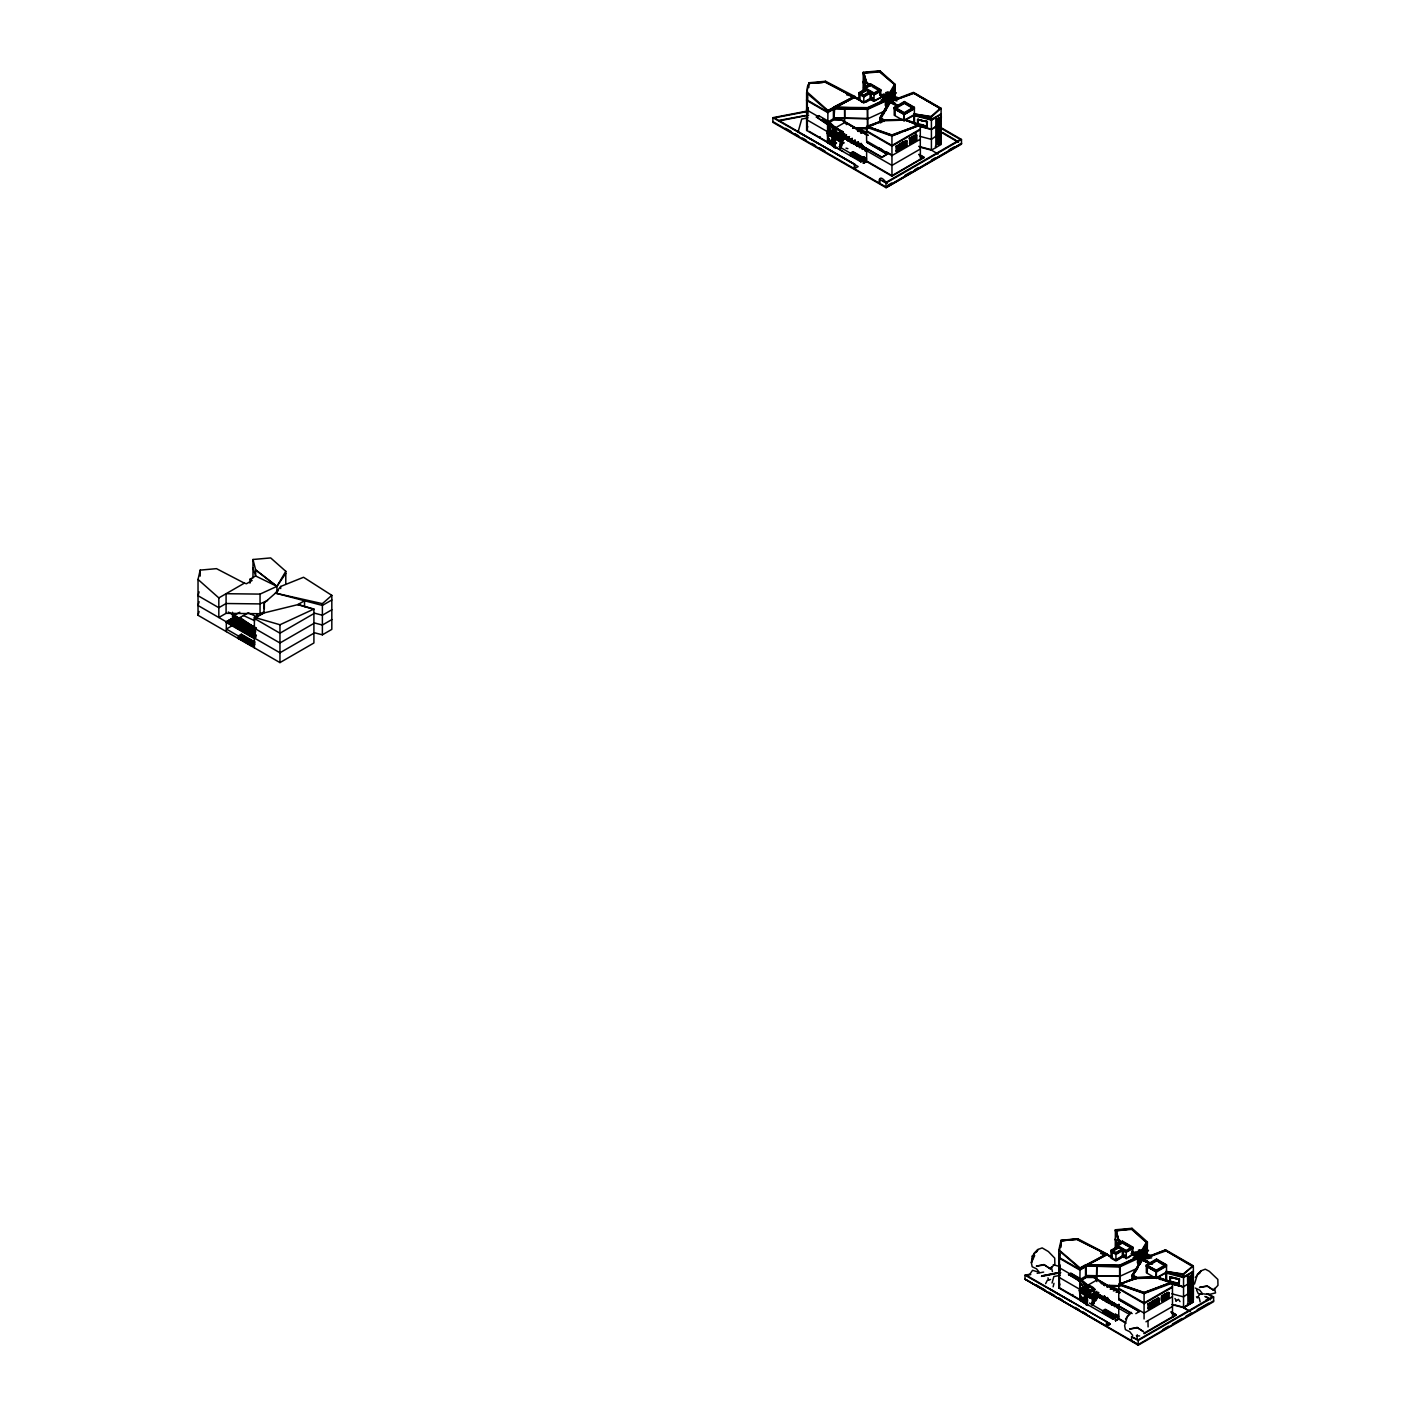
<?xml version="1.0" encoding="UTF-8"?>
<svg xmlns="http://www.w3.org/2000/svg" width="1416" height="1416" viewBox="0 0 1416 1416"><rect width="100%" height="100%" fill="white"/><g stroke="black" fill="none" stroke-linecap="round" stroke-linejoin="round"><path stroke-width="1.5" d="M807.722 115.74L806.571 119.652L827.74 131.865L827.74 124.042M870.203 98.447L870.203 92.571L874.008 94.854L880.717 90.978L874.115 94.801L870.787 92.89L870.787 99.421L874.115 101.332L880.717 97.509L874.115 100.678L870.203 98.447L863.795 102.147L860.008 99.97L860.008 94.093L866.344 90.447M1059.858 1273.25L1058.708 1277.161L1079.877 1289.374L1079.877 1281.533M1107.047 1285.586L1119.613 1285.746L1119.613 1266.47L1086.072 1266.081L1119.879 1266.86M1119.844 1284.17L1119.879 1265.55L1138.287 1257.107L1119.879 1266.205L1086.196 1265.815L1079.895 1269.444L1058.743 1257.231L1059.858 1253.302M1127.862 1257.886L1132.853 1254.364L1126.251 1258.169L1122.339 1255.957L1115.932 1259.656M890.027 95.615L888.54 92.022L885.62 92.642L888.699 97.474M844.945 135.405L846.414 138.272L844.75 135.847M1097.081 1293.551C1099.028 1295.251 1096.267 1295.445 1098.71 1292.613M1119.613 1276.258L1086.001 1275.497M1146.447 1255.178L1146.447 1245.372M835.316 134.201C830.236 153.388 835.759 137.582 833.582 130.555L834.413 132.803M1087.169 1300.207L1085.187 1301.357L1087.276 1303.499L1084.691 1302.065L1086.692 1285.321L1079.435 1278.967L1081.806 1280.188M886.115 110.377L867.707 118.82L833.865 117.988M1086.001 1275.816L1119.844 1276.329L1136.411 1268.718M1086.107 1275.551L1086.072 1266.081M278.085 590.844L264.332 602.88L263.872 612.969L254.384 618.438L279.961 633.2L313.909 613.588M834.98 135.104L832.75 136.52L833.334 143.689L833.776 134.715L833.759 136.131M835.493 143.653L834.838 135.741M1084.992 1299.605L1083.86 1300.26L1084.603 1293.852L1085.47 1301.18L1086.267 1291.498M1147.385 1260.877L1145.456 1260.7L1142.659 1256.93L1143.951 1257.886M840.201 145.264L840.024 145.706A2.089 1.204 60 0 0 840.184 146.733A2.195 1.274 60 0 0 840.679 147.636L840.29 147.848A2.195 1.274 60 0 1 839.812 146.981L840.927 146.291A2.089 1.204 60 0 1 840.732 145.388L840.839 145.14M1091.754 1303.481L1091.966 1302.986A9.859 5.699 60 0 0 1092.108 1298.207A6.319 3.646 60 0 1 1087.276 1294.808L1086.886 1295.038A6.372 3.682 60 0 1 1092.533 1298.295L1094.055 1297.428A6.372 3.682 60 0 0 1092.887 1295.976L1091.4 1295.764L1091.878 1296.684A6.018 3.487 60 0 1 1092.745 1297.764A5.593 3.221 60 0 1 1092.232 1297.87L1092.178 1297.87A6.089 3.522 60 0 1 1090.178 1297.215M1092.161 1303.198L1092.338 1302.755A9.859 5.699 60 0 0 1092.479 1297.994A6.071 3.505 60 0 0 1093.294 1297.87A6.372 3.682 60 0 0 1092.125 1296.419L1089.718 1290.365L1090.833 1290.383M1137.03 1338.686L1137.278 1334.775M835.617 135.228L833.334 136.927M835.865 139.175L835.936 135.21M1087.01 1293.073L1087.771 1290.631M831.121 134.396L831.493 134.184A6.036 3.487 60 0 1 833.068 135.918A6.089 3.522 60 0 1 828.679 133.812L828.643 133.741A5.965 3.451 60 0 1 828.077 133.033L827.51 133.352A5.593 3.221 60 0 0 828.059 134.078A6.036 3.487 60 0 0 832.519 136.237L832.484 143.193L833.617 142.556M818.926 116.979L806.571 109.864L807.049 106.2L807.031 112.961L807.97 107.846M1059.858 1264.736L1059.823 1270.541L1058.885 1266.453M807.669 100.394L807.704 97.155M808.023 110.129L806.996 109.545L807.35 106.802M807.262 107.439L808.023 113.563M1086.514 1275.745L1079.877 1279.568L1058.708 1267.355L1059.133 1263.709L1059.487 1269.993M1059.858 1268.205L1060.159 1271.055M831.511 142.68L832.484 136.449L834.75 135.139M833.351 137.901L831.723 142.768M830.006 140.113L830.732 141.211M830.608 141.423L829.971 140.963M833.794 145.6L834.927 146.113L832.661 144.255L834.998 145.866M1082.603 1298.737L1082.231 1297.799L1082.231 1298.684M1082.461 1299.091L1083.028 1297.729M1084.798 1301.747L1086.886 1302.755L1086.656 1303.853M892.54 94.43L892.806 92.695L889.991 92.465L889.407 95.279M1144.677 1251.939L1144.96 1250.186L1142.128 1249.974L1141.544 1252.788M833.705 136.396L833.617 143.848M840.679 147.636L841.033 146.379A21.399 12.355 60 0 0 841.547 139.193L837.582 132.856L840.431 133.529L842.856 131.989L835.298 127.387L833.971 130.396L834.927 131.883M1087.063 1289.392L1086.107 1287.905L1087.453 1284.878C1097.719 1287.799 1094.657 1292.489 1090.993 1290.401M1086.019 1288.259L1086.497 1285.87M1085.47 1301.18L1086.992 1293.127L1085.24 1293.445A6.036 3.487 60 0 0 1083.594 1291.658L1083.063 1292.012M890.682 96.89L892.682 92.323L895 92.819M889.407 99.085L885.053 101.368M298.086 604.455L313.909 609.057L313.909 642.988L279.961 662.6L198.028 615.287L198.028 579.463L200.187 570.117L216.489 568.648L244.384 583.144L246.472 583.746L252.136 580.471L249.977 579.232L249.977 583.162M833.422 145.919L806.624 130.449L806.607 92.907L808.961 82.765L825.599 81.278L855.193 96.66L834.059 108.306L867.743 108.696L886.15 100.253L895.266 84.447L879.867 70.8L863.282 72.287L863.105 91.562M1102.639 1313.358L1102.639 1310.738L1105.294 1309.216L1115.436 1315.075L1115.472 1320.703L1118.109 1319.181L1118.109 1315.924L1115.666 1314.508L1113.029 1316.03L1113.029 1319.287L1058.761 1287.94L1058.743 1250.417L1061.097 1240.257L1077.735 1238.77L1107.33 1254.151L1086.196 1265.815M1061.681 1240.717L1077.665 1239.283L1061.681 1240.717L1059.451 1250.346L1080.072 1267.957L1079.877 1279.568M1053.132 1286.825L1053.964 1283.321M808.819 87.597L808.961 82.765M806.607 92.907L827.918 111.121M825.599 81.278C816.359 86.588 805.598 77.03 807.456 92.305L827.918 110.448L827.758 131.918M833.759 107.085L854.06 96.607L827.918 110.448M806.607 99.722L827.758 111.953L855.193 96.66M863.902 73.26L866.592 82.606L863.902 73.26L879.531 71.862L894.487 84.464L879.672 71.313L863.14 72.835L865.99 86.872M865.99 82.765L863.282 72.287M870.309 85.916L866.734 82.057M879.531 71.862L879.867 70.8M885.903 99.368L894.487 84.464M895.266 84.447L895.089 97.262L896.647 98.394L896.877 100.943L890.221 98.925L895.071 97.315M1060.956 1247.248L1061.097 1240.257M1058.743 1250.417L1080.054 1268.63L1086.338 1265.001L1079.895 1269.178M1060.956 1240.805L1077.735 1238.77M1079.912 1268.506L1106.197 1254.098L1077.505 1239.832M1146.429 1256.647L1142.659 1256.558L1149.013 1258.452L1148.783 1255.886L1147.208 1254.806L1147.402 1241.956L1132.004 1228.309L1115.419 1229.778L1115.242 1249.054M1116.038 1230.77L1131.809 1228.822L1146.482 1242.505L1131.667 1229.371L1116.038 1230.77L1118.728 1240.115L1116.197 1230.221M1118.127 1244.381L1118.268 1239.726L1115.419 1229.778M1131.667 1229.371L1132.004 1228.309M1141.756 1257.797L1142.004 1256.895L1137.668 1259.32L1137.384 1262.771L1139.367 1260.541M199.107 591.87L198.028 595.693L218.825 607.712L226.082 603.517L260.048 603.906L267.553 600.472M199.107 601.676L198.028 605.499L279.961 652.794L313.909 633.2M198.028 615.287L199.107 611.482M807.704 95.81L806.571 100.377L827.758 112.59L837.688 106.855M807.297 109.722L807.917 107.492M806.624 130.449L807.722 126.52M1059.858 1253.957L1058.708 1257.886L1079.895 1270.099L1089.824 1264.364M1059.433 1267.232L1059.398 1264.93M1058.761 1287.94L1059.858 1284.029M1052.053 1283.055L1053.858 1276.559L1060.212 1275.338M841.547 139.193L842.29 138.626A21.399 12.355 60 0 1 841.794 145.936L840.29 147.848M1092.426 1305.357L1093.931 1303.446A21.399 12.355 60 0 0 1094.444 1296.26L1093.683 1296.702A21.399 12.355 60 0 1 1093.187 1303.87L1092.426 1305.357A2.195 1.274 60 0 1 1091.948 1304.49L1093.931 1303.481M1127.525 1315.907L1124.623 1325.624L1125.401 1329.624L1129.773 1331.73L1132.694 1335.394M1194.502 1284.029L1197.423 1274.329L1201.104 1270.789L1205.282 1269.196L1209.282 1271.285L1217.831 1279.427L1217.972 1285.339L1213.477 1290.153L1207.476 1286.241L1199.476 1287.427L1207.052 1285.87L1213.477 1290.153L1214.503 1288.401L1215.547 1292.914L1209.494 1294.383M829.263 130.361L829.298 132.449A6.177 3.558 60 0 0 827.953 132.75L827.192 133.175A6.071 3.505 60 0 0 827.988 134.219L828.024 134.272A6.372 3.682 60 0 0 832.856 136.449L832.75 136.52A6.372 3.682 60 0 0 827.192 133.175M1081.541 1289.764L1080.797 1288.171M890.876 97.315L893.266 92.872L896.363 92.801L889.089 100.076L892.009 101.74L892.505 99.067M1141.42 1256.912L1144.146 1259.231L1144.889 1258.187L1144.659 1256.558L1142.146 1256.682L1134.871 1252.027L1137.685 1251.779L1141.845 1256.718L1134.145 1254.169M886.788 103.864L886.965 106.572M1138.924 1261.373L1139.101 1264.081M835.192 134.06L835.635 133.122M1197.228 1297.941L1199.83 1294.135L1202.095 1293.764M890.204 100.961L888.505 104.448M890.027 98.058L888.735 98.607M1142.163 1255.55L1140.889 1256.098M834.98 133.741L836.856 132.785M1087.116 1291.233L1089.028 1290.295M830.006 140.626L830.378 141.175M1081.93 1298.012L1082.992 1298.012M1082.16 1297.941L1082.408 1297.251M1034.671 1255.514L1031.397 1262.718L1032.158 1266.736L1036.547 1268.842L1039.45 1272.506M1086.338 1292.365L1085.753 1294.472L1088.019 1293.286L1088.019 1296.667M887.212 103.032L885.248 105.28L885.513 101.828L889.036 99.74M1029.768 1274.312L1032.547 1270.311L1037.308 1271.763M1045.645 1283.639L1047.362 1280.294L1050.601 1279.48M891.673 96.766L892.204 95.739M895.248 103.368L891.036 101.049M276.934 592.242L276.934 586.366L285.784 571.303L270.686 557.922L252.986 559.497L252.986 577.905M1081.523 1289.799L1081.01 1290.224A6.319 3.646 60 0 1 1085.364 1293.746A6.319 3.646 60 0 1 1080.497 1291.498M1139.243 1254.523L1146.624 1241.956M1139.561 1255.302L1147.402 1241.956M1142.765 1250.133L1147.243 1242.505M879.885 122.785L879.885 117.687L889.425 101.492L889.956 102.43L880.646 117.599L884.54 120.484L880.575 122.785M889.956 101.775L879.885 118.997L884.062 121.422M880.646 118.891L889.938 103.12M1036.317 1252.293L1037.981 1249.478L1042.158 1247.903L1048.371 1251.549L1054.708 1258.116L1054.849 1264.028L1050.353 1268.842L1044.353 1264.93L1036.353 1266.134L1043.928 1264.559L1050.353 1268.842L1051.38 1267.09L1052.424 1271.603M1132.021 1280.294L1132.021 1275.197L1142.092 1259.284L1132.782 1275.745L1142.092 1259.284M1151.65 1257.851L1141.562 1259.656L1149.066 1263.444L1141.42 1259.107L1165.651 1249.885L1141.562 1259.656L1132.021 1275.851L1136.198 1278.259L1156.872 1277.604L1170.501 1282.33M1134.145 1272.896L1141.314 1261.426L1142.092 1257.089L1139.19 1258.93L1138.942 1261.532L1140.659 1261.957M1135.88 1271.143L1137.951 1267.639M1140.022 1264.134L1142.075 1260.612M1199.44 1273.603L1201.104 1270.789L1195.387 1277.427M829.015 132.52L828.891 132.697A6.319 3.646 60 0 1 833.227 136.237A6.319 3.646 60 0 1 828.36 134.007M828.519 140.414L828.537 140.396A2.195 1.274 60 0 1 828.041 140.733L828.838 138.52M836.024 148.096L832.289 145.919L828.891 140.202A2.195 1.274 60 0 1 828.413 140.52L828.059 138.874A21.47 12.39 60 0 1 827.528 131.069L828.095 130.732M1080.656 1297.923L1080.673 1297.888A2.195 1.274 60 0 1 1080.178 1298.242L1080.762 1296.047A21.47 12.39 60 0 1 1080.32 1293.605M883.265 114.13L884.274 112.926M894.806 94.058L892.168 97.562M198.028 579.463L218.825 597.906L218.825 617.5L226.082 613.323L226.082 593.711L260.048 594.101L276.934 586.366L285.784 573.409M891.036 92.677L893.213 89.474M891.744 92.04L895.107 87.119M891.726 92.695L895.107 87.774M1142.765 1251.195L1147.243 1244.629M1142.747 1251.85L1147.243 1245.284M1143.119 1255.372L1142.411 1256.364L1142.004 1255.266M889.938 98.996L882.734 94.518L883.85 93.987C890.806 96.058 891.549 105.758 887.23 92.394L889.053 93.173L890.699 97.686M1140.694 1258.647L1142.128 1257.532M331.822 599.977L322.388 605.428L275.465 593.127L280.704 586.454L303.537 577.268L331.822 595.357L331.822 629.377L322.388 634.828L314.458 632.757M917.55 119.581L927.356 121.634L927.02 127.281L917.55 124.803L917.55 119.581L927.356 121.634M918.524 119.227L917.904 119.988L927.268 121.511M917.55 124.803L927.356 126.856M927.268 126.095L917.904 124.573L918.524 123.794M1179.404 1279.02L1170.041 1277.497L1170.66 1276.719L1169.687 1282.294L1170.005 1276.648L1179.493 1279.126L1179.156 1284.79L1171.581 1282.79M1171.793 1282.524L1179.404 1283.586L1170.66 1281.303M1175.74 1301.18L1178.448 1299.339L1180.006 1301.587M1145.225 1253.833C1152.553 1248.204 1140.464 1248.841 1142.5 1256.311L1144.305 1255.054M1125.508 1319.004L1131.225 1312.367M1144.978 1255.443L1146.287 1253.107M833.599 131.723L832.891 129.653L834.555 127.812L842.095 132.414L836.962 135.263M882.664 95.651L885.089 94.66L888.08 96.253M1134.8 1253.16L1138.747 1252.717L1141.809 1256.788L1139.933 1254.965L1136.889 1254.753L1134.375 1256.788L1134.995 1258.523L1142.075 1256.488L1136.181 1257.797M833.263 143.936L832.962 145.228L834.183 145.37M914.205 113.988L931.091 116.466L940.153 108.43L913.338 92.943L940.153 108.43M920.294 149.016L920.312 125.493L904.736 120.094L884.062 120.767L879.885 118.342L889.283 101.616L913.497 92.376L941.091 108.306L931.25 117.015L913.709 113.899L914.028 123.086M1166.341 1271.497L1183.227 1273.975L1192.449 1266.47L1165.474 1250.452L1193.369 1266.347L1193.387 1299.817M1165.651 1249.885L1193.228 1265.798L1183.387 1274.524L1165.846 1271.409L1166.005 1280.56M322.388 634.828L322.388 603.659L331.822 595.357M1151.668 1256.311L1148.093 1256.381M1142.783 1255.479L1140.942 1255.55M830.608 140.662L830.413 140.892M891.815 98.801L895.832 96.907L898.983 98.04M881.018 100.235L883.283 98.66M1133.154 1257.744L1136.906 1255.903M881.761 96.872L883.85 96.359L889.655 99.297L889.106 97.757M891.797 98.677L894.133 95.615M1140.039 1249.939C1145.243 1252.187 1141.013 1260.806 1139.367 1249.903L1142.075 1252.116L1142.022 1256.328L1138.34 1250.186M841.865 132.29C838.785 130.644 846.91 131.228 840.591 133.617L881.92 157.477L887.248 154.078L866.61 142.166L887.248 154.397M1087.877 1290.454L1085.01 1287.091L1086.692 1285.321L1094.993 1289.48L1089.099 1292.773M940.012 117.723L937.091 119.422L940.295 118.537L939.144 117.9L939.162 142.078L940.578 142.874L940.012 117.723L940.012 142.556L937.091 144.255L936.896 119.298M937.374 119.581L939.728 118.218L939.728 142.397L937.374 143.759L937.357 119.581M940.578 118.059L937.658 119.741L937.091 144.255M939.711 118.218L937.197 119.563L937.941 144.078L940.295 142.715L940.295 118.537M937.658 144.574L940.578 142.874M1192.431 1276.046L1192.431 1300.224L1190.077 1301.587L1188.927 1276.754L1189.033 1300.985L1191.458 1299.587L1191.387 1275.444L1188.927 1276.754L1189.794 1302.083L1189.794 1277.25L1192.715 1275.551L1189.228 1276.931L1192.431 1276.046L1191.281 1275.391M1191.865 1275.71L1189.511 1277.09L1191.847 1275.727L1192.715 1300.384L1192.219 1271.922M1191.706 1299.764L1189.086 1300.844L1191.298 1299.569M1189.228 1301.747L1192.148 1300.047L1192.148 1275.232M1189.794 1302.083L1192.715 1300.384M903.78 120.749L903.78 114.218L914.382 107.988L904.381 102.111L895.16 108.076L904.205 113.315L914.382 107.333L904.381 101.563L894.222 107.439L894.222 115.262L901.868 119.652M1166.518 1272.665L1166.518 1264.824L1156.518 1259.054L1146.358 1264.93L1146.358 1272.772L1155.916 1278.259L1156.376 1271.444M864.627 88.801L863.618 87.562L870.327 83.686L880.717 89.686L880.717 97.509M874.008 93.013L879.761 89.686L870.327 84.872L864.557 87.562L874.008 93.013L874.115 101.332L870.787 99.403M865.636 88.234L870.309 85.544M827.528 133.352A6.036 3.487 60 0 1 828.413 133.299L828.502 133.316A5.593 3.221 60 0 1 829.05 133.44A6.036 3.487 60 0 1 832.484 136.237L830.873 130.148L827.44 124.537L816.43 116.944L818.696 115.634L828.041 121.033L835.298 127.387M816.43 117.263L818.696 115.634M808.819 83.314L825.528 81.792L858.91 99.97L858.893 92.783L865.778 88.801L865.778 90.111L858.893 94.093L863.795 96.925L871.265 92.606L871.229 99.155L865.636 102.377M827.776 110.997L834.201 107.492M859.831 92.783L863.795 95.084L869.743 91.633L863.795 95.722L859.831 92.783L865.778 89.35L858.893 93.438L863.795 96.27L870.681 92.288M859.831 93.438L865.778 90.005L869.743 92.288M862.149 102.518C859.813 99.067 841.246 89.173 863.795 102.802L870.663 98.819M880.717 89.686L874.008 93.668L863.618 87.562M827.74 122.077L834.36 118.236M867.831 134.927L841.387 119.652L834.059 119.634L829.086 122.838L827.581 121.316M834.059 119.634L841.387 119.988L867.849 135.263M844.697 118.201L844.644 108.696L844.697 122.13M835.298 127.953L845.264 122.218M834.36 128.36L834.732 132.821M828.466 133.086L830.006 132.077A6.372 3.682 60 0 0 829.05 132.219M828.502 133.316L829.103 132.998A5.806 3.345 60 0 0 828.095 133.033M831.475 131.67L833.475 129.653M829.05 133.44L829.617 133.122A6.036 3.487 60 0 0 829.139 132.998M833.989 131.564L834.944 130.75M833.812 129.653L834.36 132.343L835.033 130.962M839.954 131.511L840.75 131.086M828.059 138.874L828.625 138.556A21.47 12.39 60 0 1 828.271 136.715M835.865 135.794L833.617 137.104L834.36 144.29L836.626 142.998L833.882 144.68M828.041 140.733L829.475 139.848M840.626 138.255L840.679 138.414A6.372 3.682 60 0 1 841.9 139.936L840.396 140.803A6.372 3.682 60 0 0 834.75 137.529L835.121 137.317A6.372 3.682 60 0 1 839.458 138.98L839.546 139.051A6.018 3.487 60 0 1 840.608 140.273A5.593 3.221 60 0 1 840.095 140.361L840.095 140.361M827.581 123.457L827.581 142.768L827.758 136.219M852.609 128.237L854.326 127.794M842.361 134.573L842.821 140.078L842.361 134.573L844.237 133.476L844.325 139.122M836.768 137.848L837.316 137.529A6.018 3.487 60 0 0 835.635 137.387L835.051 137.706A6.018 3.487 60 0 1 838.608 138.98A5.699 3.292 60 0 1 840.042 140.591M842.821 134.839L844.715 133.759M838.006 138.892L837.883 138.202A5.947 3.434 60 0 1 838.821 138.892M839.741 139.193L840.396 137.618L839.989 138.91A6.372 3.682 60 0 1 841.157 140.361A6.071 3.505 60 0 1 835.918 137.547M838.626 138.998L839.192 138.662A5.699 3.292 60 0 1 839.582 139.034M846.432 134.874C842.821 135.352 846.591 139.653 842.361 139.795M839.015 139.352L840.75 138.467M844.75 136.148L846.573 135.104M904.381 102.218L894.222 108.076L904.205 113.846M895.16 108.076L904.381 102.766L913.444 107.333L904.205 112.66L895.16 107.439M839.653 140.927L841.122 140.06A6.372 3.682 60 0 0 841.9 139.936M841.83 140.626L845.122 138.715L858.043 146.184M844.998 139.104L849.37 136.573M845.264 139.246L849.494 136.803M834.36 146.113L835.369 145.653M834.183 147.653L837.157 147.441M841.069 144.644L844.202 142.821L841.37 141.193M852.308 138.272L847.918 140.786L852.237 138.609M839.989 145.795L840.219 145.246A9.859 5.699 60 0 0 840.343 140.485M884.54 119.829L868.557 126.52M850.857 142.485L855.052 140.078M851.051 142.379L849.423 140.237L851.122 142.644L855.175 140.308M904.205 114.501L914.382 108.643L904.381 102.872L904.381 101.563M914.382 108.643L904.24 114.484L894.222 108.731L903.78 114.218M853.795 144.184L856.698 142.503M852.556 141.812L854.06 144.326L858.202 141.936M856.733 145.866L861.105 143.352M856.999 146.025L861.229 143.582M914.488 124.714L914.488 115.245L904.736 120.094L913.851 114.838L931.409 119.422L941.233 113.758M859.654 147.565L862.556 145.901L861.176 143.618L862.698 145.813M853.14 154.326L850.503 155.849L850.503 153.247L853.14 151.724L863.282 157.565L863.53 163.318L866.362 161.689L866.362 158.415L863.53 156.787L860.698 158.415L860.698 161.689L866.362 158.415M859.937 147.724L862.698 146.131M852.821 152.238C884.681 170.062 832.449 140.662 861.264 157.442M860.893 157.99L852.821 152.556M852.06 153.317L862.202 159.512L852.432 153.105M851.689 153.866L861.831 160.043L852.06 153.654M851.299 154.415L861.441 160.592L851.689 154.202M850.928 154.964L861.07 161.141L851.299 154.733M850.928 155.282L861.07 161.141M862.592 149.264L865.3 147.689M862.857 149.423L865.636 147.813L866.769 150.238L865.725 150.857M865.318 150.839L863.972 148.786L865.795 151.105L867.088 150.362M863.282 157.565L866.309 159.088M862.202 159.176L862.964 158.096M913.851 115.493L931.409 120.077L935.852 117.51L935.87 147.565L935.357 146.308M940.737 127.475L961.482 139.458L961.517 144.149L886.08 187.691L772.906 122.36L772.87 117.67L854.892 164.38L854.892 168.292M931.409 120.077L941.233 114.413M863.335 163.212L865.972 161.689L865.972 158.415L863.335 159.937L866.362 161.689M827.581 142.768L860.893 161.796L863.53 160.273L865.972 161.689M920.312 129.086L891.956 145.459L866.61 130.838M920.312 129.741L891.956 146.113L866.61 131.493M906.541 141.299L903.107 142.078L906.541 141.299L906.541 145.866L903.107 146.662M915.533 133.847L915.568 139.618L912.966 140.963L916.4 140.166L916.4 135.6L915.373 134.998L912.966 136.379L913.143 142.379L910.169 144.096L909.408 138.432L911.815 137.051L912.86 137.653L912.86 142.219L909.408 143.016L912.01 141.671L911.815 137.051M896.753 151.848L896.753 146.609L899.726 144.91L896.204 146.326L896.753 151.848L899.726 150.131L899.709 144.202M902.753 142.503L902.753 147.724L899.78 149.441L903.32 148.061L902.753 142.503L899.638 144.131L899.443 149.972L895.992 150.751M903.16 142.113L906.824 140.803L906.824 146.025L903.851 147.742L906.258 145.706L906.258 140.467M909.461 138.467L913.143 137.157L910.169 138.874L910.169 144.096M913.019 136.414L916.683 135.104L916.683 140.326L913.727 142.042L916.134 140.007L916.01 133.582M896.275 146.397L898.877 145.069M899.868 144.326L902.47 142.998L902.47 147.565L900.01 148.928L900.01 144.361M903.373 142.308L905.975 140.963L905.975 145.529L903.532 146.892M903.32 142.821L900.346 144.538L900.346 149.777M906.824 140.803L903.851 142.52L903.851 147.742M916.683 135.104L913.727 136.821L913.727 142.042M895.992 146.184L899.443 145.388L898.399 144.786L898.452 149.388L896.204 150.698M900.629 144.715L903.036 143.317L903.036 147.883L900.629 149.282L899.585 148.68L902.187 147.335L902.045 142.751L899.585 144.113L900.629 144.715L900.629 149.282M909.408 138.432L912.86 137.653M912.966 136.379L916.4 135.6M838.768 132.467L881.92 157.141L887.248 154.078M918.683 126.13L931.409 129.546L935.357 127.033M931.374 129.546L936.79 125.794M941.215 123.882C936.879 127.174 944.1 117.015 940.082 114.413M909.833 143.264L912.293 141.901L912.24 137.299L909.692 138.662L909.886 143.281M913.391 141.211L915.851 139.848L915.798 135.246L913.249 136.609L913.444 141.228M896.186 151.512L899.16 149.795L899.16 144.574M909.603 143.777L912.577 142.06L912.577 136.839M920.312 139.228L891.921 155.601L866.592 140.963L866.61 126.484L884.062 120.006L904.736 119.351L920.312 124.75L891.956 136.024L866.61 127.245M941.091 108.306L941.215 133.688L939.144 134.237M936.808 143.441L939.481 142.202M937.268 143.706L939.728 142.397M879.991 178.876C880.079 192.381 875.849 169.247 886.027 182.363L960.349 139.458L941.233 128.413M935.852 146.91L936.79 146.361M939.162 144.998L940.065 143.476M919.727 147.087L931.409 150.149L941.251 144.432L941.251 133.688M919.427 159.796L891.974 175.637L867.565 161.548M923.675 157.548L891.974 176.186L866.627 161.548L866.627 150.769L891.974 165.406L920.365 148.999L920.365 159.796L923.675 157.548L919.48 155.353M879.442 179.195L886.027 183.018L961.482 139.458M887.938 185.177L891.744 182.983M905.09 175.283L910.807 171.973M914.612 169.778L918.435 167.566M931.763 159.866L935.569 157.672M948.915 149.972L954.632 146.68M772.87 121.599L886.08 187.054L961.482 143.37M886.08 187.691L961.517 143.494M249.977 579.232L255.641 575.976L276.934 586.366L255.641 569.887L252.986 559.497M218.825 597.906L244.384 583.144M232.472 616.438L239.8 612.208M226.224 621.801L235.852 616.226L235.852 622.261M236.791 617.907L236.985 624.562L236.985 618.013M236.95 619.305L248.189 612.809L257.588 617.146M231.994 624.775L240.331 619.96M231.941 625.075L240.331 620.297M240.561 620.084L240.755 626.739L240.844 619.925M235.852 623.571L226.365 629.04L238.348 635.961L241.375 634.226L254.579 641.855L254.579 644.634M241.782 620.474L241.977 627.111M243.587 621.836L243.871 628.208M244.773 622.19L236.419 627.66L244.826 622.226M236.419 627.341L244.826 622.562M240.844 626.456L240.331 619.642L231.994 625.111M246.225 623.359L246.402 629.996L246.402 623.465M247.446 623.73L247.358 630.545L247.446 625.925M240.915 629.925L249.517 624.934L249.517 631.465L249.057 624.987M249.322 625.465L240.915 629.607L249.269 624.792L249.234 631.642M245.552 629.182L245.552 622.651M252.154 626.456L252.066 633.271L252.473 628.846M239.109 638.138L241.003 634.775L254.207 642.386M240.242 636.51L241.375 634.226M254.243 634.191L253.747 627.376L245.411 632.191L254.243 627.66M238.348 635.961L238.348 638.581L240.242 635.855L253.446 643.484L253.446 642.51M245.464 632.881L253.818 628.067L235.852 617.695L227.498 621.854L254.384 637.377L255.73 636.616L228.843 621.075M238.738 638.368L239.109 637.483L251.942 645.324M250.278 631.908L250.278 625.376M254.384 647.838L254.384 617.341L263.872 612.969L297.767 604.65L304.529 600.756L304.529 606.632M251.216 632.456C250.986 609.34 251.004 650.192 251.411 628.208M255.499 631.625L249.959 635.483M249.906 635.111L255.499 631.943L233.038 618.987M249.906 635.448L255.499 631.554L233.038 618.65M254.986 634.634L254.898 628.368M254.384 637.713L255.73 636.935L228.896 621.376L236.313 617.305L236.313 621.677M254.579 641.855L251.57 643.59L251.57 646.209L254.579 644.457M254.579 642.014L251.871 643.59L254.384 645.059M253.818 642.28L253.446 643.147L240.242 635.536M252.703 644.245L253.075 642.722M254.384 617.341L279.961 624.757L313.909 609.057M331.822 609.783L322.388 615.234L314.458 613.146M313.909 623.394L279.961 642.988L254.384 628.244M331.822 619.589L322.388 625.022L314.458 622.952M1116.764 1246.31L1115.755 1245.053L1122.463 1241.177L1132.853 1247.177L1132.853 1255.018M1116.693 1245.053L1122.463 1241.726L1131.897 1247.177L1122.463 1242.381L1116.693 1245.053L1126.145 1250.505L1131.897 1247.177M1122.463 1241.832L1115.755 1245.708L1126.145 1251.709L1132.853 1247.832M1117.773 1245.744L1122.446 1243.036L1131.897 1248.487M1080.532 1279.303L1077.629 1280.011L1068.567 1274.435L1070.832 1273.143L1080.178 1278.542L1087.453 1284.878M1068.567 1274.772L1070.832 1273.462L1080.461 1279.232M1080.072 1267.957L1085.895 1264.577M1111.029 1257.479L1111.029 1250.293L1117.914 1246.31L1117.914 1247.62M1113.737 1250.682L1118.481 1247.938M1115.932 1252.576L1121.879 1249.142L1117.914 1247.514L1111.967 1250.293L1115.932 1252.576L1115.932 1260.311L1122.923 1256.257M1111.047 1256.806L1111.011 1258.116L1115.914 1260.948L1121.507 1257.727M1122.817 1249.797L1115.932 1253.78L1111.029 1250.947L1117.914 1246.859L1121.879 1249.142M1111.047 1257.461L1106.693 1254.311L1115.932 1260.311M1132.853 1247.177L1126.145 1251.16L1115.755 1245.053M1122.676 1250.363L1126.145 1252.363L1132.853 1248.487M1080.443 1278.772L1081.488 1279.834L1086.196 1277.126L1093.524 1277.161L1119.967 1292.419M1081.47 1280.188L1086.196 1277.462L1093.524 1277.48L1119.985 1292.755L1097.188 1279.834M1087.453 1285.445L1097.4 1279.71M1079.328 1290.684A6.372 3.682 60 0 1 1084.992 1293.941A6.372 3.682 60 0 1 1080.16 1291.781L1080.125 1291.711A6.071 3.505 60 0 1 1079.346 1290.684L1080.089 1290.242A6.177 3.558 60 0 1 1081.311 1290.135L1080.603 1290.578M1079.647 1290.861L1080.213 1290.525A5.806 3.345 60 0 1 1081.205 1290.489L1081.24 1290.507A6.036 3.487 60 0 1 1081.753 1290.613L1081.187 1290.949A5.593 3.221 60 0 0 1080.638 1290.826A6.036 3.487 60 0 0 1079.665 1290.861A5.593 3.221 60 0 0 1080.213 1291.569A6.036 3.487 60 0 0 1084.656 1293.746L1086.886 1292.649M1081.169 1289.994L1082.302 1289.339M1084.886 1293.87L1083.559 1289.02L1086.284 1287.799L1087.169 1289.321M1080.125 1291.711L1080.868 1291.286A6.089 3.522 60 0 0 1082.532 1292.808M1086.019 1288.879L1087.099 1288.259L1086.692 1285.321L1089.01 1289.374M1086.125 1289.056L1087.169 1288.454M1086.497 1289.71L1087.541 1289.109M1086.497 1285.427L1087.665 1289.162L1086.497 1289.834L1085.718 1288.047M1080.55 1298.012L1080.762 1296.047M1092.851 1288.578L1094.922 1289.445L1083.665 1282.949M1099.86 1281.48L1104.622 1285.498M1085.47 1294.436L1086.975 1293.569L1087.63 1301.145L1085.93 1302.224M1088.161 1305.587L1083.842 1302.738L1081.24 1296.985M1080.178 1298.242L1081.063 1297.676A2.195 1.274 60 0 1 1080.744 1297.959M1087.223 1295.215A6.018 3.487 60 0 1 1090.745 1296.49A5.699 3.292 60 0 1 1091.152 1296.861L1091.24 1296.95A5.664 3.275 60 0 1 1092.214 1298.136A5.965 3.451 60 0 1 1087.276 1295.251L1087.754 1294.897A6.089 3.522 60 0 0 1089.63 1296.844M1079.718 1293.835L1079.895 1300.153M1088.904 1295.357L1089.47 1295.021A6.018 3.487 60 0 0 1087.789 1294.897M1090.763 1296.49L1091.329 1296.171A5.699 3.292 60 0 1 1091.718 1296.525A6.372 3.682 60 0 0 1087.258 1294.826M1093.152 1296.047L1091.382 1296.844M1097.046 1293.268L1098.568 1292.383M1084.621 1300.72L1085.753 1300.065M1087.134 1303.375L1084.745 1301.994L1086.886 1300.72M1156.359 1272.01L1146.358 1266.24L1156.518 1260.258L1165.58 1264.824L1156.518 1259.603L1146.358 1265.585L1156.359 1271.356L1166.518 1265.479L1156.518 1259.709M1091.754 1298.437L1093.258 1297.569A10.054 5.806 60 0 1 1093.24 1301.853M1150.996 1264.116L1156.518 1260.913M1094.497 1297.304L1094.497 1292.065L1094.497 1297.304L1096.851 1296.49L1096.851 1291.25M1093.966 1298.118L1097.258 1296.224L1110.409 1303.8M1085.098 1302.72L1086.391 1303.003M1097.135 1296.596L1099.843 1295.038M1110.303 1289.003L1112.144 1288.79M1097.4 1296.755L1100.303 1295.074L1101.489 1297.481M1110.427 1289.233L1111.861 1288.401M1086.32 1305.163L1087.258 1304.614L1079.718 1300.26M1093.205 1302.136L1096.338 1300.331L1093.506 1298.684M1105.843 1298.348L1104.515 1296.029L1100.25 1298.189M1113.365 1290.914L1115.082 1290.489M1118.746 1298.472L1118.746 1284.737L1136.676 1277.993L1136.198 1278.913L1132.021 1276.506M1091.736 1303.517L1092.125 1303.304A2.089 1.204 60 0 0 1092.32 1304.242A2.195 1.274 60 0 0 1092.816 1305.127M1107.365 1297.463L1103.188 1299.888M1116.162 1292.383L1117.135 1291.87M1147.296 1265.585L1156.359 1270.152L1165.58 1264.824M1166.518 1264.824L1156.359 1270.807L1146.358 1264.93M1156.376 1271.993L1166.518 1266.134M1106.126 1301.57L1108.834 1300.012L1107.454 1297.729M1106.197 1301.835L1108.958 1300.242L1110.286 1302.561M1111.772 1301.711L1108.87 1303.375L1107.436 1301.127M1111.843 1301.959L1113.365 1304.171L1111.932 1301.906L1108.392 1303.109M1111.808 1305.074L1114.693 1303.393M1111.33 1304.791L1114.835 1303.623L1115.967 1306.048M1104.958 1309.729L1115.1 1315.588M1104.586 1310.278L1114.728 1316.455L1104.958 1310.065M1104.197 1310.827L1114.339 1317.004L1104.586 1310.614M1103.825 1311.375L1113.967 1317.553L1104.197 1311.145M1103.453 1311.906L1113.595 1318.101L1103.825 1311.694M1103.064 1312.791L1113.206 1318.632L1103.453 1312.243M1117.383 1308.083L1116.109 1306.278L1119.242 1304.472M1115.666 1314.278L1112.834 1315.924L1112.834 1319.181L1118.498 1315.924L1115.666 1314.278L1115.472 1320.703M1115.436 1315.075L1118.445 1316.597M1193.369 1271.249L1183.546 1276.931L1166.005 1272.329L1156.872 1277.604L1166.625 1272.736L1166.625 1280.312M1193.369 1271.904L1183.546 1277.586L1166.005 1272.984M1213.618 1300.879L1138.216 1344.545L1025.007 1279.091L1025.007 1275.179L1107.029 1321.871L1107.029 1325.801M1113.595 1318.101L1103.064 1312.455M1118.109 1315.924L1115.666 1317.553M1172.448 1286.595L1144.093 1302.968L1118.746 1288.348M1172.448 1287.25L1144.093 1303.623L1118.746 1288.985M1115.666 1320.809L1118.498 1319.181M1151.934 1301.764L1155.456 1300.331L1155.456 1305.552L1152.482 1307.269L1151.916 1301.711L1154.182 1300.242M1161.545 1295.941L1164.996 1295.144L1164.996 1299.729L1162.589 1301.109L1161.545 1300.507L1161.545 1295.941L1164.996 1295.144M1148.341 1303.835L1151.863 1302.401L1151.863 1307.623L1148.323 1309.021L1148.323 1303.8L1148.606 1308.526L1151.013 1307.145L1151.013 1302.561L1150.96 1307.11L1148.411 1308.048M1155.456 1299.729L1158.961 1298.295L1158.961 1303.534L1156.005 1305.251L1158.394 1303.198L1158.394 1297.976M1161.757 1296.082L1165.28 1294.667L1165.28 1299.888C1160.217 1305.605 1159.793 1293.64 1165.28 1294.667M1168.837 1292.613L1165.315 1294.047L1168.837 1292.613L1168.837 1297.835L1165.297 1299.215M1148.606 1304.012L1151.863 1302.401M1155.456 1300.331L1152.199 1301.941L1152.199 1306.455M1155.704 1299.906L1158.961 1298.295M1149.172 1304.278L1151.58 1302.897L1148.146 1303.676L1149.172 1304.278L1149.172 1308.862L1148.146 1308.26M1151.739 1301.605L1155.173 1300.826L1155.173 1305.393L1152.766 1306.773L1151.739 1306.189L1154.235 1304.791L1154.129 1300.224L1155.173 1300.826M1155.244 1299.587L1158.677 1298.791L1158.677 1303.357L1155.722 1304.419M1165.102 1293.888L1168.554 1293.091L1168.554 1297.676L1166.147 1299.056L1167.988 1297.339L1167.935 1292.737M1135.827 1313.623L1139.384 1311.57L1118.746 1299.658L1139.384 1311.57M1193.352 1281.392L1191.281 1281.94L1192.785 1281.71M1148.341 1308.189L1150.642 1306.862M1161.545 1300.507L1164.058 1299.127L1165.28 1299.888M1152.128 1306.225L1154.5 1304.968L1154.394 1300.561L1154.606 1305.074L1152.146 1306.419M1155.633 1304.189L1158.005 1302.932L1158.076 1298.437M1164.306 1299.304L1161.669 1300.384M1165.598 1298.561L1167.864 1297.251L1167.864 1292.897M1155.668 1304.402L1158.111 1303.039L1157.916 1298.525M1148.323 1309.021L1151.297 1307.304L1151.297 1302.083M1151.916 1306.95L1154.89 1305.233L1154.89 1299.994M1161.74 1301.269L1164.713 1299.552L1164.713 1294.33M1149.172 1308.862L1151.58 1307.464M1172.448 1296.72L1144.075 1313.092L1118.728 1298.472M1193.387 1291.197L1191.281 1291.728M1145.951 1321.801L1172.501 1306.508M1189.405 1301.198L1191.865 1299.906M1138.216 1344.545L1131.614 1340.74L1131.579 1336.704L1138.181 1339.855L1212.485 1296.95L1206.751 1293.64M1174.997 1304.986L1183.404 1307.18L1188.006 1305.074L1187.528 1274.736M1187.971 1304.419L1192.254 1301.977M1171.864 1304.578L1183.546 1307.641L1193.387 1301.923M1190.148 1311.57L1183.546 1307.747L1193.387 1301.977M1171.616 1312.862L1176.271 1315.11L1144.11 1333.677M1144.11 1333.146L1171.563 1317.287M1131.579 1336.704L1138.181 1340.51L1213.618 1296.95L1213.654 1301.64L1138.216 1345.2L1025.042 1279.214L1106.515 1326.243L1110.286 1324.066L1106.462 1326.119L1106.462 1322.208M1162.943 1329.482L1168.66 1326.172M1172.466 1323.978L1182.006 1318.473M1185.812 1316.278L1191.529 1312.968M1197.246 1309.676L1208.68 1303.074M845.069 122.661L846.609 124.608M847.724 123.971L848.273 124.519M850.91 125.829L851.211 126.201M856.521 129.051L858.344 131.387M857.264 129.493L858.167 131.493M859.459 130.75L861.282 133.086M847.706 137.529L849.476 139.901M860.202 131.175L861.105 133.192M847.458 140.52L848.379 140.839L844.91 136.078M862.379 132.449L862.946 132.98M851.087 139.281L852.414 141.582M850.379 142.219L851.122 142.644M865.318 134.131L865.884 134.679M853.317 143.901L854.06 144.326M855.211 143.352L853.706 141.157L855.352 143.281M855.158 143.706L856.715 145.653M856.645 142.839L857.972 145.158M856.91 145.76L855.299 143.618M859.76 144.131L858.114 141.989M858.415 145.211L859.193 147.299M862.822 146.043L864.149 148.361M865.442 147.937L867.088 150.061M865.052 150.68L865.795 151.105M1100.143 1281.852L1101.683 1283.799M1103.524 1283.604L1104.427 1285.604M1105.719 1284.861L1107.56 1287.197M1106.462 1285.285L1107.365 1287.303M1108.657 1286.56L1109.206 1287.091M1098.816 1295.941L1100.515 1298.348L1099.595 1298.012M1099.86 1298.171L1098.639 1296.047M1101.63 1297.392L1100.108 1295.18M1101.436 1297.817L1102.976 1299.764L1101.56 1297.729M1102.905 1296.967L1104.232 1299.268M1106.038 1298.242L1104.392 1296.1M1104.374 1299.499L1105.914 1301.446L1104.498 1299.428M1118.021 1292.171L1117.259 1291.941M1109.1 1300.171L1107.312 1297.799M1110.551 1302.702L1108.781 1300.348M1113.171 1304.596L1114.711 1306.543M1114.64 1303.729L1116.162 1305.941L1117.773 1305.021M1114.923 1306.649L1113.295 1304.508M1117.578 1305.428L1119.224 1307.552L1117.72 1305.357M1145.155 1255.337L1147.969 1254.417L1151.12 1255.55M833.953 118.378L834.767 107.28L867.512 107.651L882.026 100.996M854.556 96.801L859.37 99.049M1086.196 1266.47L1086.904 1264.771L1119.649 1265.161L1134.163 1258.505M1106.693 1254.311L1111.507 1256.541M834.059 108.041L855.052 97.191L846.591 94.766M1085.753 1265.125L1107.33 1254.151M1086.196 1265.532L1107.188 1254.7L1077.576 1239.319M846.025 148.167L847.865 148.645M881.672 101.687L888.115 98.943L892.151 99.368M1133.809 1259.178L1134.995 1258.612M1143.969 1256.346L1141.42 1256.505M886.115 108.483L886.15 99.598L867.743 108.041L834.059 107.651M882.026 101.651L867.512 108.306L834.767 107.28M886.15 100.908L867.707 109.351L833.935 108.572L867.477 108.961L867.477 126.272M226.082 613.323L260.048 613.712L263.801 611.995M1086.904 1264.771L1119.649 1265.815L1132.358 1259.992M1119.844 1266.86L1138.287 1258.399M1142.358 1256.435L1147.208 1254.806M941.233 108.837L913.656 92.925L889.425 102.147L896.93 105.952M898.399 105.563L890.575 101.616L913.479 93.491M1152.5 1264.045L1142.712 1259.125L1165.616 1251.001M889.921 134.98L867.53 126.467L884.345 120.236L904.452 119.581L919.391 125.511L904.452 119.581M867.548 127.228L884.345 120.236M867.53 126.467L891.938 134.945L919.373 124.767M920.312 124.75L891.938 135.281L866.61 126.484M893.921 134.963L899.797 132.785M903.709 131.334L917.426 126.236M1172.448 1283.002L1144.093 1293.534L1118.746 1284.737L1136.198 1277.515L1156.872 1276.843L1172.448 1282.259L1172.501 1317.287L1175.333 1315.004M1171.528 1283.02L1156.607 1277.834L1136.499 1278.489L1119.667 1283.976L1136.499 1277.728L1156.589 1277.09L1171.51 1282.259L1144.093 1293.197L1121.72 1285.427M1119.667 1283.976L1144.093 1292.436L1171.51 1282.259M1172.448 1282.259L1144.075 1292.773L1118.746 1283.993M226.365 631.66L226.277 621.748L235.852 616.332L256.455 628.35L228.295 612.031M884.044 100.288L889.584 99.81L884.77 98.412M888.646 99.138L889.62 99.155L887.779 97.474L884.752 97.262L882.239 99.279L882.858 101.032M772.87 117.67L807.031 111.103M808.642 111.28L774.357 117.882L854.892 164.38M779.278 120.36L804.943 115.546M778.641 120.962L808.642 115.192M808.076 117.829L801.721 119.05L798.111 131.9L858.149 166.557L854.361 168.734L854.326 164.698M1025.007 1275.179L1029.273 1274.347M1030.777 1274.559L1026.494 1275.373L1110.286 1323.907L1106.533 1321.889M1037.202 1273.32L1043.645 1272.081M1042.088 1275.816L1059.168 1272.524L1042.123 1275.922M1041.486 1276.4L1060.779 1272.701M1053.256 1264.736L1058.265 1266.116M1131.862 1228.84L1115.277 1230.327L1118.127 1240.274M889.956 99.58L887.478 100.306L886.735 103.386L887.761 104.837M1083.966 1288.401L1085.753 1293.286M894.841 98.323L896.664 98.27M833.935 118.059L867.477 118.431M852.821 128.059L867.477 128.237L863.123 128.13M855.052 128.484L867.707 128.626M1086.196 1265.161L1119.879 1265.55M1107.188 1285.976L1119.844 1286.117M884.044 95.084L885.319 95.438M832.148 130.892L833.617 135.794M1138.482 1251.514L1140.73 1252.7M856.591 128.29L867.477 128.573M1108.728 1285.463L1119.613 1285.746M1108.728 1285.799L1119.613 1286.064M1136.358 1335.748L1139.615 1335.978M895.956 98.872L898.434 99.173M807.368 109.952L807.97 111.156M1059.858 1254.665L1060.159 1257.426M1058.902 1266.683L1059.858 1268.063M841.122 140.06L841.157 140.06A10.054 5.806 60 0 1 841.263 143.582M1206.255 1294.171L1202.573 1293.799L1199.671 1290.135L1195.281 1288.029M1202.042 1294.277L1198.237 1293.587L1196.591 1290.047M913.851 114.448L931.409 117.563L931.409 150.255M1166.005 1271.957L1183.546 1275.073L1183.546 1307.747M833.139 130.29L834.555 127.812L827.298 121.475M1196.449 1296.808L1199.175 1297.711L1200.131 1301.923M275.465 593.127L322.388 603.659M917.603 116.041L921.515 117.068M920.258 124.254L923.763 125.174M926.984 126.431L918.241 124.148L918.241 119.581L926.984 121.864L927.02 127.281M918.683 125.812L931.232 129.086M919.674 136.29L931.409 139.37L936.79 135.6M918.683 146.379L931.268 149.689M1169.687 1277.073L1179.156 1279.551M1179.121 1283.94L1170.377 1281.657L1170.377 1277.073L1179.121 1279.374L1179.156 1284.79M1170.005 1281.887L1179.493 1284.365M1170.82 1283.303L1183.369 1286.914L1171.811 1283.993M1170.82 1283.639L1183.369 1286.914L1188.927 1283.303M1171.811 1293.799L1183.546 1296.861L1188.927 1293.091M1090.869 1289.958L1132.18 1313.57M1100.851 1252.877L1107.188 1254.7M1100.816 1253.532L1107.188 1255.355L1107.188 1254.045M297.767 604.65L313.573 609.252M1092.391 1289.091L1094.196 1289.888M890.522 99.049L891.832 99.545M1174.944 1298.472L1176.501 1300.72M841.936 131.865L842.856 132.308L827.758 123.599M1094.072 1289.374L1094.993 1289.817L1083.665 1283.268M890.115 99.297L891.726 99.987M834.36 132.343L835.741 132.945L834.36 127.918M857.087 127.9L866.486 132.237M243.464 615.535L254.756 620.739M1109.224 1285.392L1118.622 1289.728M890.717 102.164L896.594 105.12M889.283 101.616L898.682 106.342M1142.854 1259.674L1150.677 1263.603M1141.42 1259.107L1150.819 1263.833M1141.562 1259.656L1149.084 1263.444M825.369 82.323L853.901 97.155M1138.287 1257.762L1137.791 1256.842L1138.252 1265.993M1145.456 1257.992L1142.252 1256.788L1143.686 1252.753L1145.402 1250.363L1148.5 1250.31L1142.252 1256.647L1142.606 1258.222M1131.03 1253.709L1136.482 1256.735M845.051 122.325L867.725 135.334M845.051 138.715L858.273 146.308M1146.358 1266.24L1155.916 1271.727M913.444 108.643L904.381 103.403L895.16 108.731L895.16 115.262M872.203 86.624L877.867 89.898M942.613 132.484L955.853 140.219M941.233 132.343L958.437 142.273M894.222 107.439L904.205 113.209M858.893 92.783L863.795 95.615L870.681 91.633L870.663 99.474M879.885 117.687L884.54 120.484M915.356 139.529L916.683 140.326M931.409 150.096L938.012 154.061M911.798 141.582L913.143 142.379M903.036 143.317L901.992 142.715L901.992 147.299L903.32 148.061M905.497 145.228L906.824 146.025M918.984 154.309L924.135 157.282M918.984 154.627L924.135 157.601M920.099 155.813L923.675 157.884M898.381 149.317L899.726 150.131M896.275 150.538L898.877 149.636L898.47 145.016L898.664 149.494M886.292 151.795L890.08 153.972M878.787 147.795L882.54 149.954M886.292 152.132L890.045 154.291M822.448 119.015L825.971 121.05M816.43 116.944L826.537 123.528M829.652 124.36L842.856 131.989M863.53 156.999L865.972 158.415M852.432 152.786L860.893 157.654M839.051 146.627L850.503 153.247M809.138 131.369L831.741 144.432M835.157 146.892L842.856 151.37M883.23 181.071L887.23 183.372M785.597 128.29L791.208 131.529M794.96 133.688L798.695 135.847M802.447 138.025L806.2 140.184M811.81 143.423L815.563 145.583M819.298 147.742L824.926 150.999M254.756 627.713L235.852 617.04L226.365 622.509L254.384 638.687M235.852 617.376L253.96 627.819M234.454 617.854L255.429 629.89M234.454 618.173L255.429 630.226M255.429 630.545L234.507 617.818M255.499 632.209L233.109 618.633M231.64 619.801L254.101 632.368M231.64 619.465L254.101 632.687M255.712 634.917L230.242 620.279L255.712 635.572M230.242 620.597L256.367 635.43M226.277 621.748L254.384 637.979L255.73 637.253L228.896 621.058M254.207 642.067L241.003 635.094M240.614 634.987L253.818 642.616M240.614 635.306L253.818 642.935M253.818 643.926L239.87 636.067L251.181 643.271M239.87 636.404L253.075 644.032M239.481 636.616L254.384 645.218M239.481 636.952L252.703 644.563L239.109 637.165M238.738 637.713L252.703 645.554L252.703 642.935M251.942 645.979L238.348 638.244L252.314 645.767L252.314 643.147M1191.546 1275.887L1191.369 1299.534M1163.191 1264.223L1156.518 1260.364L1156.518 1259.054M1158.341 1261.957L1163.757 1265.09M1122.463 1242.487L1127.649 1245.496L1122.446 1242.505L1122.463 1241.177M1207.954 1293.693L1213.618 1296.95M1206.078 1296.525L1209.883 1298.808M1204.839 1296.454L1210.574 1299.764M1126.251 1258.824L1126.251 1252.293L1122.339 1250.08L1122.339 1255.957M1123.879 1255.372L1123.985 1257.656M1111.029 1250.293L1115.932 1253.125L1122.817 1249.142L1122.8 1256.983M1160.341 1279.604L1156.872 1276.843M1111.029 1251.602L1115.932 1254.434L1123.401 1250.116L1123.366 1256.647M1167.51 1292.507L1168.554 1293.091M1132.782 1275.09L1136.676 1277.338M1132.021 1275.197L1136.676 1277.993M1167.492 1292.666L1167.704 1297.127M1167.492 1297.038L1168.837 1297.835M1183.546 1307.605L1190.148 1311.411M1158.677 1298.791L1157.651 1298.189L1157.686 1302.791M1157.633 1302.72L1158.961 1303.534M1171.12 1311.8L1176.271 1314.791M1171.12 1312.136L1176.271 1315.11M1154.111 1304.755L1155.456 1305.552M1151.863 1307.623L1150.518 1306.826L1150.518 1302.472M1068.567 1274.435L1077.912 1279.852M1130.287 1312.809L1092.727 1290.79M1118.728 1308.26L1129.632 1314.544M1119.702 1319.057L1125.348 1322.314M1126.003 1323.234L1118.764 1319.057L1118.728 1304.348M1089.276 1303.021L1102.639 1310.738M1059.433 1287.799L1087.453 1303.977M1072.762 1302.401L1050.247 1289.25M1035.857 1284.701L1045.22 1290.118M1048.973 1292.277L1054.584 1295.516M1058.336 1297.676L1062.071 1299.853M1075.187 1307.41L1078.939 1309.57M1082.691 1311.747L1086.426 1313.906M841.175 135.794L840.661 138.361M1093.152 1293.428L1093.152 1296.472M1092.975 1293.534L1092.798 1295.852M1097.258 1296.224L1110.179 1303.693M844.29 135.281L867.282 151.388M841.44 137.21L842.29 138.626M840.697 137.635L841.458 138.733M828.572 130.608L829.44 132.06M240.065 617.5L254.207 627.412M235.392 620.19L254.845 633.819M1096.427 1292.79L1117.649 1307.658M1093.577 1294.702L1094.444 1296.153M1092.833 1295.144L1093.683 1296.596M1081.275 1287.781L1082.143 1289.268M256.314 570.489L276.934 586.366M836.874 131.865L834.555 127.812L834.838 130.945L836.449 132.201M1086.692 1285.746L1088.585 1289.71M1137.455 1252.93L1138.411 1253.744M879.814 93.438L886.062 98.819M879.672 93.987L884.664 98.306M879.849 94.819L884.575 98.89L879.619 94.624M1131.95 1250.947L1136.641 1254.983M1131.809 1251.478L1136.8 1255.797M1131.756 1252.133L1136.659 1256.346M1131.986 1252.328L1136.712 1256.399M866.132 82.217L869.99 85.633M1118.87 1239.566L1122.587 1242.859M1118.268 1239.726L1121.207 1242.31M837.617 139.087L837.015 138.095M1089.771 1296.613L1089.134 1295.516M827.404 121.581L829.564 123.068M827.44 121.617L828.909 123.121M1078.142 1280.046L1079.611 1281.586M1077.859 1280.223L1079.505 1281.462M829.829 134.555L829.298 133.653M1082.036 1292.135L1081.417 1291.073M1080.762 1279.834L1082.815 1281.993M826.944 123.493L828.431 125.281M1081.045 1280.152L1082.939 1282.17M836.095 133.122L839.299 138.29M1088.249 1290.613L1091.417 1295.746M832.891 129.653L829.192 122.962L830.236 123.918M829.599 123.103L830.395 124.466M1079.806 1281.816L1081.116 1283.533L1079.576 1282.029M1081.753 1280.967L1084.957 1284.896M828.59 125.493L829.794 127.953M830.537 124.307L828.077 121.068L825.493 122.183M830.927 124.272L832.201 126.236M1082.691 1282.188L1085.275 1286.896M1081.169 1283.622L1082.443 1285.71M1081.045 1284.029L1082.691 1286.206M831.086 125.475L832.219 127.387M1083.913 1289.126L1083.559 1289.02M833.882 130.502L834.732 131.989M1086.78 1289.905L1085.913 1287.958M862.645 146.149L864.025 148.45M859.707 144.467L861.087 146.751M856.769 142.768L858.149 145.052M850.91 139.387L852.29 141.671M852.361 141.919L853.777 143.954M850.839 142.255L847.83 137.759M847.972 137.688L849.352 139.972M845.228 135.883L846.556 138.202M1105.985 1298.578L1107.365 1300.862M1103.046 1296.879L1104.427 1299.162M1097.17 1293.498L1098.551 1295.782M829.9 128.148L832.75 136.467M832.466 126.714L833.316 128.413M1084.426 1285.038L1085.364 1285.728M1082.674 1286.153L1083.683 1288.418L1082.62 1286.79M863.14 81.438L865.282 87.049M863.105 82.093L865.282 87.703M1115.277 1238.929L1117.419 1244.558M1115.242 1239.584L1117.419 1245.213M828.926 140.308L828.466 138.768M1047.946 1277.851L1048.707 1280.064M252.986 568.099L255.641 575.976L255.641 569.887M1086.231 1287.923L1086.656 1289.41M1083.753 1289.569L1084.603 1293.711A6.036 3.487 60 0 0 1081.169 1290.949M1080.851 1297.162L1080.62 1296.33M829.05 139.317L829.068 139.352A2.195 1.274 60 0 1 829.05 139.883M1085.771 1289.321L1085.417 1288.206M931.091 116.466L931.409 117.563M1183.227 1273.975L1183.546 1275.073M1087.665 1289.162L1087.913 1290.418M1086.497 1301.8L1085.753 1294.525L1085.753 1301.357M1147.951 1321.022L1148.093 1326.916M1144.093 1292.436L1144.075 1318.969M891.938 134.945L891.974 176.186M1190.077 1277.409L1190.077 1301.587M1187.493 1303.817L1187.493 1304.791M1183.369 1306.189L1183.369 1307.18M1178.785 1279.781L1178.785 1284.365M1170.005 1276.648L1170.041 1282.064M1168.271 1292.277L1168.271 1297.516M1166.165 1273.019L1166.165 1280.595M1166.147 1294.49L1166.147 1299.056M1165.864 1294.33L1165.864 1299.552M1164.377 1294.79L1164.43 1299.392L1161.97 1300.755L1161.97 1296.189M1164.217 1299.251L1164.005 1294.578L1163.952 1299.127M1162.589 1296.543L1162.589 1301.109M1162.306 1296.366L1162.306 1301.605M1156.359 1270.152L1156.376 1278.524M1156.288 1300.189L1156.288 1304.755M1156.005 1300.012L1156.005 1305.251M1152.766 1302.207L1152.766 1306.773M1152.482 1302.047L1152.482 1307.269M1148.624 1303.994L1148.889 1309.34M1147.296 1266.24L1147.296 1272.772M1141.562 1259.001L1141.562 1260.311M1138.181 1340.51L1138.216 1345.2M1126.145 1250.505L1126.145 1252.363M1124.87 1254.859L1124.941 1257.107M1118.498 1315.924L1118.445 1319.216M1116.038 1239.85L1116.038 1247.425M1112.162 1251.602L1112.162 1257.479M1097.4 1294.472L1097.4 1298.773M1096.851 1281.586L1096.781 1266.205L1096.373 1279.905M1096.462 1292.312L1096.462 1298.773M1096.391 1292.72L1096.391 1298.472M1093.258 1293.268L1093.311 1296.56M1085.541 1266.293L1085.541 1275.763M1080.337 1298.897L1080.337 1299.888M1079.895 1278.701L1077.629 1280.011M1079.895 1282.985L1079.895 1289.427M1079.895 1293.711L1079.895 1298.012M1079.718 1283.108L1079.718 1289.534M1072.797 1294.543L1072.797 1295.534M1059.433 1257.744L1059.469 1287.817M939.25 117.953L939.41 142.131M937.941 119.918L937.941 144.078M926.648 122.289L926.648 126.856M917.869 119.156L917.904 124.573M914.382 107.333L914.382 112.997M914.01 136.98L914.01 141.565M910.453 139.034L910.453 143.618M905.78 145.388L905.55 140.715L905.514 145.264M904.205 112.66L904.24 121.033M904.134 142.68L904.134 147.246M897.036 146.786L897.036 151.353M896.417 146.432L896.47 151.034M894.31 87.88L894.31 97.35M889.425 101.492L889.425 102.802M886.027 183.018L886.027 186.93M872.805 99.598L872.822 97.421L872.716 99.545M871.778 97.916L871.849 100.164M870.327 83.686L870.327 84.995M867.512 107.651L867.707 126.661M863.884 82.34L863.884 91.81M863.795 95.084L863.795 102.802M863.53 156.787L863.53 163.318M860.893 158.521L860.893 161.796M855.052 96.536L855.052 97.846M844.237 118.484L844.237 122.396M841.015 138.538L840.644 135.706L840.732 138.821M833.405 108.784L833.405 118.254M820.183 136.768L820.183 137.759M807.332 119.528L807.332 130.307L807.297 129.334M807.297 100.253L807.297 119.847M285.784 571.303L285.784 583.197M280.704 586.454L280.704 588.543M279.961 624.757L279.961 662.6M264.332 602.88L264.332 608.756M260.048 594.101L260.048 613.712M256.809 613.677L256.809 617.588M255.181 630.385L254.898 634.899L254.986 630.279M254.048 627.553L253.96 634.35M253.004 631.642L253.11 627.005L252.827 631.518M251.942 643.377L251.871 646.209M248.296 631.094L248.384 624.279L248.207 631.306M244.809 624.385L244.331 628.81L244.331 622.261M244.526 622.385L244.526 628.916M243.711 628.704L243.676 621.553L243.393 628.261M239.906 619.376L239.8 626.191M236.136 617.199L236.136 622.721M232.507 612.278L232.507 616.208M200.187 570.117L200.187 576.1M835.139 137.299A6.319 3.646 60 0 0 839.989 140.715A5.965 3.451 60 0 1 835.139 137.741M839.971 140.715A9.859 5.699 60 0 1 839.83 145.459M828.696 133.741A6.372 3.682 60 0 1 827.953 132.75M840.396 140.803A6.372 3.682 60 0 1 834.75 137.529M1089.081 1295.251A5.947 3.434 60 0 1 1090.922 1296.366M1085.24 1293.445A6.089 3.522 60 0 1 1083.134 1293.127M1080.213 1290.525A5.965 3.451 60 0 0 1080.727 1291.197L1080.868 1291.286A6.372 3.682 60 0 1 1080.089 1290.242M1080.125 1289.534A21.47 12.39 60 0 1 1080.231 1288.241L1079.682 1288.56A21.47 12.39 60 0 0 1080.196 1296.383M1092.533 1298.295A6.372 3.682 60 0 1 1086.886 1295.038M1205.954 1300.26L1207.636 1300.366L1205.954 1300.26M888.505 96.023L889.921 99.209L891.284 97.385L888.505 96.023M1140.641 1253.532L1142.057 1256.718L1143.42 1254.895L1140.641 1253.532M1032.264 1256.116L1031.397 1262.718L1034.3 1253.018L1037.981 1249.478L1032.264 1256.116M870.327 84.234L863.618 88.217L874.008 94.199L880.717 90.323L870.327 84.234M238.012 618.296L237.923 625.093L238.012 618.296M240.083 619.5L239.623 626.084L240.083 619.5M242.738 621.022L242.632 627.819L242.738 621.022M859.901 144.361L860.893 146.857L859.901 144.361M861.353 146.91L862.114 148.981L861.211 146.981M1102.71 1299.605L1102.71 1299.605M1106.162 1298.472L1107.17 1300.968L1106.162 1298.472M1114.445 1306.384L1114.445 1306.384M1137.154 1327.447L1129.596 1329.022L1137.597 1327.819L1143.579 1331.748L1137.154 1327.447"/></g></svg>
